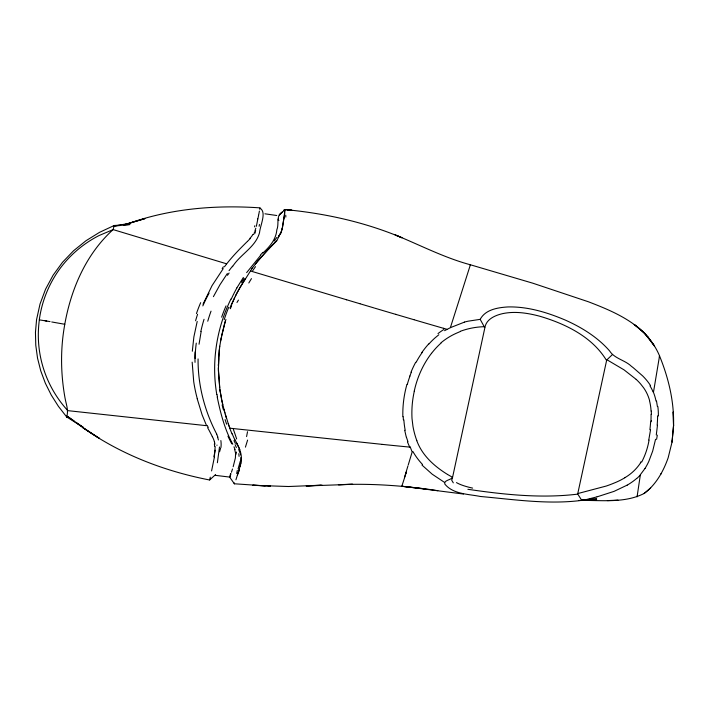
<?xml version="1.0" encoding="UTF-8"?>
<svg xmlns="http://www.w3.org/2000/svg" width="709" height="709" viewBox="0 0 709 709"><rect width="100%" height="100%" fill="white"/><g stroke="black" fill="none" stroke-linecap="round" stroke-linejoin="round"><path stroke-width="1.06" d="M66.628 416.936C68.897 410.422 66.034 404.095 64.953 397.589C60.947 375.238 60.407 352.222 63.872 329.765C69.553 292.542 84.725 255.24 113.121 229.601L114.202 225.515L114.052 226.277M198.077 358.94C197.829 385.093 204.662 411.167 216.812 434.262M657.908 416.555L657.908 415.554M218.345 365.933L218.372 364.125M653.583 391.598L659.538 355.909C668.596 378.127 674.321 401.914 673.541 426.029L673.231 412.009L673.541 426.029L672.035 442.106L668.17 457.748C663.385 471.388 655.967 484.752 644.126 493.482C624.009 503.7 600.257 499.898 578.509 500.492M219.506 446.998L217.379 462.747M259.955 208.145C266.921 212.195 260.318 224.824 259.521 232.703C255.541 247.326 240.156 254.327 232.49 266.717M606.266 360.021C591.944 336.686 565.383 323.774 539.895 316.267C527.939 313.068 515.221 311.047 502.947 313.564C495.387 315.239 486.25 319.068 484.903 327.549L452.572 477.352C450.995 480.135 443.799 480.064 444.729 483.928C452.927 494.333 468.454 494.031 480.365 496.477C514.876 499.561 549.98 505.047 584.508 499.987M651.323 420.676L651.279 421.695M219.205 350.964L218.363 370.24M192.316 351.239L193.876 336.917L197.191 321.452M218.576 358.665L219.56 347.889M673.55 425.249L672.035 442.106L672.167 440.847M657.473 425.232L656.286 434.989M234.316 482.918L234.307 483.724M219.241 350.663L219.79 346.205M284.663 213.4L284.619 209.758M199.043 344.228L201.143 331.599M650.525 429.814L648.762 440.023M284.655 213.524L284.433 214.942M282.856 225.099L284.389 215.208M219.772 346.32L221.199 337.688M283.751 211.22L283.901 210.369M283.52 220.534L282.244 228.582L280.675 233.731M282.776 225.657L282.581 226.827M283.538 220.428L283.795 218.806M283.804 218.709L284.034 217.3M284.291 215.926L284.788 210.697M284.07 217.087L284.149 216.635M214.304 457.597L215.173 446.564M240.812 462.986L240.041 466.575M214.286 457.695L211.583 470.936M659.335 357.008L659.556 355.891C654.239 343.253 645.296 332.512 634.218 324.509L644.463 333.186L654.434 345.965L647.893 336.908M220.561 341.18L224.407 324.323A172.438 149.067 68.2 0 1 225.914 319.458M637.24 495.954L637.072 496.849L640.378 474.64L645.03 468.436M258.643 215.049L259.405 211.06M258.59 215.332L256.357 226.339M282.554 226.969L282.191 228.67M655.55 439.288L652.697 451.03L648.868 461.258A61.648 61.532 68.8 0 1 645.022 468.427M240.493 464.741C243.338 455.532 239.19 447.051 234.67 439.403M221.554 335.924L225.559 320.468M577.738 493.712L606.727 359.906M414.224 391.155L415.155 387.274A99.49 98.604 -85.8 0 1 419.028 375.407L419.834 373.457A94.457 93.615 -85.8 0 1 424.407 364.089L424.744 363.504A86.56 85.789 -85.8 0 1 430.345 354.872L431.515 353.33M210.289 477.166L209.642 479.931M215.58 474.569L209.616 479.993C164.453 471.21 120.512 454.372 82.882 427.607L99.597 438.517L82.997 427.713L67.887 416.662L74.215 421.049M240.316 465.512L237.382 475.296M470.253 265.326L470.395 264.776C444.215 257.73 420.127 245.101 395.143 234.901L402.003 237.763C364.665 222.05 324.651 213.223 284.389 209.518L291.984 210.289L287.57 209.837M233.172 466.735L235.397 457.917L235.61 452.431M404.449 477.627L405.823 473.018M408.269 464.865L412.159 451.97L410.281 447.14M281.624 230.806L276.829 240.714M238.942 470.28L235.92 479.807M255.825 228.192L254.983 230.691M232.49 468.995L231.471 472.229M230.966 473.78L230.31 475.677M67 416.015L66.664 416.936L83.237 427.341L76.023 422.307M577.791 493.561L606.328 486.019A127.195 126.22 87.5 0 0 614.614 482.856L615.944 482.315A87.526 86.906 77.8 0 0 621.554 479.639L624.842 477.777M581.876 500.581L577.667 493.907M409.855 375.983L411.309 372.287M229.973 308.06L236.531 293.818M284.052 209.864L284.433 209.58A19.311 2.198 -72.3 0 1 284.717 209.678M203.031 304.205L212.026 285.665L223.229 268.631M484.282 326.796L480.188 319.351C485.39 309.505 497.851 307.529 508.052 306.935C527.939 306.492 547.392 312.447 565.516 320.176C581.903 327.523 597.66 337.262 609.572 350.884C614.446 358.71 625.01 360.039 631.471 366.367A109.292 108.442 -30.6 0 1 633.305 367.767L642.735 375.983A58.271 57.925 -23.8 0 1 650.516 385.545M254.487 231.958L254.265 232.463M231.125 305.278L234.537 297.745M230.966 298.976C216.546 328.356 211.255 362.237 216.794 394.55M213.409 296.663L219.914 284.814L227.35 273.514M660.779 474.241L661.107 473.577M235.264 296.273L239.917 287.624M236.62 293.659L237.471 292.037M253.565 233.917L253.29 234.431M415.882 362.565L416.422 361.581M237.559 291.869L242.832 282.696M239.996 287.535L252.307 268.073L257.367 261.621M215.368 475.349L229.636 477.077L234.342 483.768M236.806 287.969L243.373 277.458M640.954 461.781L640.413 462.685M242.992 282.545L245.163 279.062M247.246 241.574C239.181 249.515 231.125 257.695 224.461 266.806M279.39 235.025L279 235.583M246.635 272.637L260.469 255.559M251.97 268.551L252.307 268.073M421.979 352.639L422.298 352.178M276.714 240.865L273.222 244.419M255.364 263.916L268.853 248.77M257.411 261.577L258.244 260.558M276.191 240.838L268.667 249.081M258.289 260.513L262.153 255.993M262.206 255.931L268.312 249.329M428.591 344.29L429.202 343.617M250.374 238.437L247.601 241.228M282.678 211.468L279.257 215.04L282.102 212.363C275.695 215.563 279.364 224.079 276.829 229.769C276.111 239.305 269.739 246.705 263.004 252.865M268.897 248.726L272.557 245.066M612.346 354.642L606.966 359.764L624.044 369.868L636.15 379.35M272.575 245.048L273.195 244.445M452.395 477.875L451.704 480.197L453.308 482.864M441.255 342.872L441.175 342.943A76.616 75.934 -85.8 0 0 431.533 353.348M644.126 493.482L650.676 487.943M438.853 334.719L434.821 338.078A78.85 78.415 -86.4 0 0 429.237 343.652M444.57 330.678L450.366 327.682L470.395 264.776L532.831 283.201L588.337 301.75C608.375 309.443 628.874 317.933 644.463 333.186L647.955 336.997M627.173 485.124L614.091 491.355L597.013 496.858M450.481 327.62L464.395 322.134M460.504 331.431L456.507 333.177A65.751 65.175 -86.4 0 0 441.113 342.695M123.074 225.019L144.928 218.647L129.038 223.335C170.984 208.473 215.944 204.839 260.123 207.87M123.747 224.983L129.774 223.229L114.087 226.118L120.424 225.48M596.783 496.92L584.943 499.889M577.587 494.138C541.18 498.587 504.01 494.598 467.887 489.299M123.596 225.161L129.933 224.523L114.202 225.497L99.615 232.295L85.993 240.723L73.55 250.764L62.516 262.286L53.14 275.154L45.589 289.139L40.023 304.028L36.576 319.582L35.45 332.37L35.778 345.283L37.542 358.169L40.75 370.86L45.349 383.214L51.27 395.081L58.404 406.328L66.664 416.936M480.188 319.351L468.33 321.15A80.915 80.135 -78.7 0 0 464.377 322.081M321 485.213L288.536 486.516L252.705 485.275L270.421 486.082L268.321 486.002M322.054 485.151L306.199 485.984L352.63 484.3L338.406 484.708C367.492 483.458 396.544 485.151 425.391 488.926L401.959 486.259L413.214 487.659M607.374 500.616L617.982 500.12M582.656 500.013L596.579 499.526L582.665 499.987M265.157 485.887L234.36 483.777M382.062 444.357L229.876 428.201L229.503 427.217M413.055 487.615L463.526 494.04M264.944 213.808L276.758 215.509M424.975 488.785L437.799 490.681M226.428 263.757L113.121 229.601L99.163 235.494A112.173 110.79 0.5 0 0 68.569 258.351A109.097 107.75 0.5 0 0 58.812 270.226L56.649 273.408A114.69 113.28 0.5 0 0 39.305 319.856L46.767 321.088M64.776 324.27L51.757 321.966M443.542 328.311L446.883 329.277M413.967 319.715L395.684 314.335M360.145 303.807L374.29 308.007M346.595 299.765L250.596 271.015M452.572 477.352L447.618 474.507M444.41 482.324L432.215 474.206L421.979 465.069M447.539 474.454C434.475 466.425 422.13 455.462 416.803 440.679M636.186 379.395L636.265 379.466A64.705 64.297 -65.7 0 1 640.537 383.861L643.577 387.726A39.943 39.651 -71.3 0 1 649.089 398.866L649.604 400.585M484.752 327.381L484.291 326.814M212.328 436.602L209.35 430.824A16.75 10.369 56.8 0 0 208.898 429.991L207.64 427.757M236.833 443.843L239.766 449.479M232.8 444.242C224.771 429.663 220.543 413.294 217.229 397.093M234.865 439.908L232.144 433.775M233.988 446.785L235.069 449.657M229.876 428.201L229.282 426.623M407.95 441.716L406.461 437.338M228.972 425.772L229.45 427.066M229.034 425.923L228.218 423.645M228.661 424.913L223.84 409.217M226.499 418.461L226.136 417.291M225.949 416.706L225.249 414.357M224.85 412.948L221.766 400.337M197.199 398.759L202.154 414.96L206.576 425.692L67.816 410.644L65.786 408.384A114.114 112.704 0.5 0 1 39.358 319.856M214.428 441.663L214.933 444.188M222.75 404.786L220.233 391.82M404.733 430.319L405.725 434.714A64.342 63.039 60.2 0 0 406.372 437.364M656.507 401.01L657.403 406.594M221.589 399.442L219.896 389.551M220.18 391.465L220.02 390.402M219.967 390.047L218.363 370.47M219.657 387.734L218.337 367.749M651.261 411.034L651.403 414.322M403.377 419.879L403.217 416.732M192.166 362.139L193.717 381.681A148.314 147.215 69.6 0 0 197.297 398.733M229.051 270.652A84.061 26.579 -64 0 1 232.517 266.185M227.483 275.305A72.557 21.58 -63.3 0 1 229.113 273.018M202.845 305.907A160.004 134.799 71.7 0 1 209.066 293.225M207.755 321.212A149.856 120.698 78.6 0 1 211.034 311.145M200.842 331.493A147.126 127.514 68.7 0 1 204.041 319.298M195.126 358.47A96.566 66.54 83.3 0 1 196.269 343.121M216.626 434.298A15.935 9.244 53 0 1 217.885 437.161M217.566 437.152A21.554 13.418 51.1 0 1 218.399 439.97M220.862 440.555A34.076 23.273 46.4 0 1 220.916 447.68M220.57 448.372A72.655 3.235 -75.8 0 1 219.577 451.766M45.101 320.76A42.762 0.558 10.7 0 1 50.055 321.62M208.251 427.394A30.079 26.455 64 0 1 207.214 425.391M195.028 362.352A101.972 63.092 84.9 0 1 195.099 351.903M195.587 320.769A144.468 126.707 67.3 0 1 197.581 314.264M196.455 313.582A146.373 123.543 73.6 0 1 200.665 302.663M223.397 266.752A108.415 58.333 -37.5 0 1 222.174 268.543M252.927 234.422A39.022 19.524 -11.3 0 1 249.905 238.366M255.196 232.384A59.662 29.051 -14.1 0 1 254.611 233.846M255.683 230.522A84.344 36.948 -22.6 0 1 255.231 231.799M259.441 224.487A124.261 41.858 -37.9 0 1 259.131 226.251M254.841 225.701A45.066 1.223 -75.4 0 1 254.549 226.889M257.491 219.356A32.711 0.904 -75.6 0 1 257.659 218.744M259.689 209.279A20.171 0.479 -72.4 0 1 259.804 208.987M217.007 445.066A60.238 2.278 -73.2 0 1 216.919 445.349M215.19 450.171A76.04 0.727 -79.4 0 1 213.914 456.667M214.348 444.029A32.605 21.075 50.8 0 1 214.632 446.369M212.292 436.62A15.997 10.857 47.2 0 1 214.348 441.654M229.867 476.253A83.963 1.657 -76.1 0 1 229.636 476.776M230.15 476.076A82.953 1.631 -76.5 0 1 230.531 473.559M229.92 477.21A89.006 1.586 -75.5 0 1 229.867 477.157M230.372 476.058A73.833 0.851 -74 0 1 230.159 476.59M236.469 452.085A109.23 2.871 -76 0 1 235.716 454.744M234.679 449.595A15.873 9.572 47.4 0 1 235.273 452.307M235.131 444.711A32.782 13.781 54.6 0 1 236.372 447.592M217.433 397.058A121.629 120.105 67.1 0 1 216.998 394.514M231.249 299.118A196.668 180.121 34.9 0 1 236.841 287.987M241.547 282.368A50.064 3.66 -58.5 0 1 244.188 278.345M260.336 255.089A232.455 127.372 -84 0 1 262.879 252.404M278.167 220.082A9.961 0.762 -85.1 0 1 278.336 218.966M278.805 220.552A11.574 1.108 86.5 0 1 278.805 220.189M246.581 436.593A90.477 1.923 -78.5 0 1 247.521 431.728M240.794 457.615A42.54 20.853 59.3 0 1 240.511 462.711M238.791 453.707A42.726 20.091 60.8 0 1 239.066 456.392M240.032 451.988A23.397 13.382 51.8 0 1 240.537 454.868M238.667 449.462A19.223 11.769 48.1 0 1 239.553 451.97M236.948 443.737A33.722 24.39 80 0 1 236.336 442.584M235.37 443.479A50.543 34.555 78.1 0 1 233.952 440.617M232.038 433.881A63.881 23.787 70.9 0 1 229.76 428.28M233.341 429.299A36.177 5.176 69 0 1 236.638 438.951M223.238 409.377A163.868 151.017 73.6 0 1 222.139 404.928M218.54 364.151A100.563 63.163 85.5 0 1 218.744 358.754M221.633 317.162A169.797 144.751 70.6 0 1 226.02 305.907M230.372 308.716A164.461 127.753 81.3 0 1 231.621 305.65M236.974 302.477A98.631 3.607 -58.8 0 1 238.446 300.084M248.806 282.988A77.786 16.529 -64.3 0 1 251.465 278.619M252.634 270.776A78.141 27.864 -70.2 0 1 255.532 266.655M276.9 237.418A72.93 30.283 -18.6 0 1 274.046 240.9M280.179 233.775A60.3 27.039 -14.4 0 1 278.158 237.285M285.833 217.087A14.712 1.861 82.6 0 1 285.736 215.119M460.442 331.254A75.686 75.021 88.7 0 1 484.052 326.707M649.985 385.9A43.745 42.522 87.8 0 1 653.06 391.829M653.219 391.749A48.77 48.035 -83.7 0 1 656.029 401.108M472.619 488.111A60.93 14.215 0.8 0 1 456.463 482.599M422.537 464.51A67.807 66.105 79.3 0 1 412.895 451.527M414.322 391.173A98.542 97.656 -85.7 0 0 412.018 418.558L412.957 426.322A82.031 81.296 -85.7 0 0 416.83 440.67M640.608 462.809A47.308 46.98 75.5 0 1 624.806 477.715M649.063 440.076A73.559 72.876 84.1 0 1 641.645 462.153M650.632 421.66A106.926 102.211 -83.3 0 1 649.887 429.698M651.048 414.331A90.903 88.483 -82.6 0 1 650.959 420.659M649.497 400.612A55.444 54.69 -79.1 0 1 651.075 411.043M627.19 485.151A67.222 66.859 48.3 0 0 631.329 482.519A56.1 55.789 48.2 0 0 636.735 478.389M640.528 474.782A47.193 46.688 -83.5 0 1 637.054 478.221M657.872 406.541A79.186 78.531 -68.5 0 1 658.377 415.554M657.597 416.555A108.22 104.533 -80.8 0 1 657.154 425.205M657.296 435.14A130.243 126.521 -78.6 0 1 656.578 439.394M438.002 333.576A71.715 70.324 -67.9 0 1 443.869 329.499M422.165 352.081A87.996 87.517 -87 0 1 428.466 344.184M416.493 361.617A95.697 94.749 -77 0 1 422.041 352.683M411.016 372.163A107.449 106.288 -76.7 0 1 415.607 362.414M407.294 384.455A98.64 98.188 -79.8 0 1 409.997 376.036M402.854 416.741A107.289 106.51 -79.5 0 1 406.948 384.358M405.176 430.23A85.266 83.6 -83.4 0 1 403.864 419.843M409.846 447.352A69.872 69.774 -62.7 0 1 407.489 441.893M410.396 447.157A148.27 1.445 6.4 0 1 382.222 444.375M443.674 328.356A299.473 2.801 17 0 1 414.198 319.786M396.428 314.566A408.597 3.802 17 0 1 375.017 308.238M359.959 303.744A339.708 3.146 17 0 1 346.409 299.712M224.195 319.697A160.633 129.703 77.4 0 1 228.75 307.219M226.65 424.212A159.729 138.618 72.9 0 1 225.09 419.56M239.482 469.136A96.114 4.059 -76.9 0 1 238.525 472.274M247.601 440.085A89.086 0.638 -73.1 0 1 245.42 447.14M240.298 461.169A90.282 1.586 -75.3 0 1 238.091 468.862M236.7 473.577A78.61 1.586 -77.5 0 1 237.285 470.457M406.558 471.485A216.032 0.612 -72.8 0 1 401.799 486.214M405.548 473.904A279.195 0.806 -72.9 0 1 407.959 465.857M231.781 443.825A62.516 29.069 70.9 0 1 227.961 436.177M283.963 210.945A15.084 1.462 87 0 1 284.052 210.449M284.699 210.21A30.948 3.554 -72.3 0 1 284.761 210.741M282.085 228.697A122.87 49.869 -23.4 0 1 281.5 230.833M596.632 499.003L582.656 499.889L596.632 499.003"/></g></svg>
